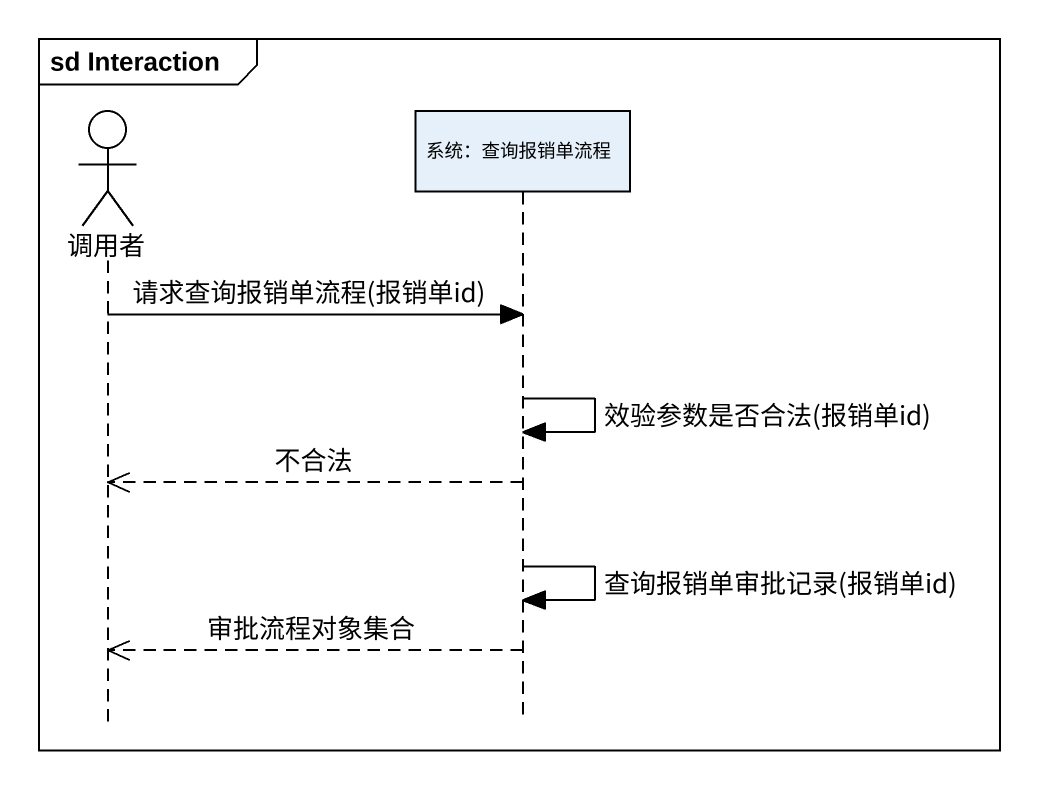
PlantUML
@startuml
mainframe sd Interaction
hide footbox
actor 调用者
participant "系统：查询报销单流程" as 系统_查询报销单流程

调用者 -> 系统_查询报销单流程 : 请求查询报销单流程(报销单id)
系统_查询报销单流程 -> 系统_查询报销单流程 : 效验参数是否合法(报销单id)
系统_查询报销单流程 -->> 调用者 : 不合法
系统_查询报销单流程 -> 系统_查询报销单流程 : 查询报销单审批记录(报销单id)
系统_查询报销单流程 -->> 调用者 : 审批流程对象集合
@enduml
